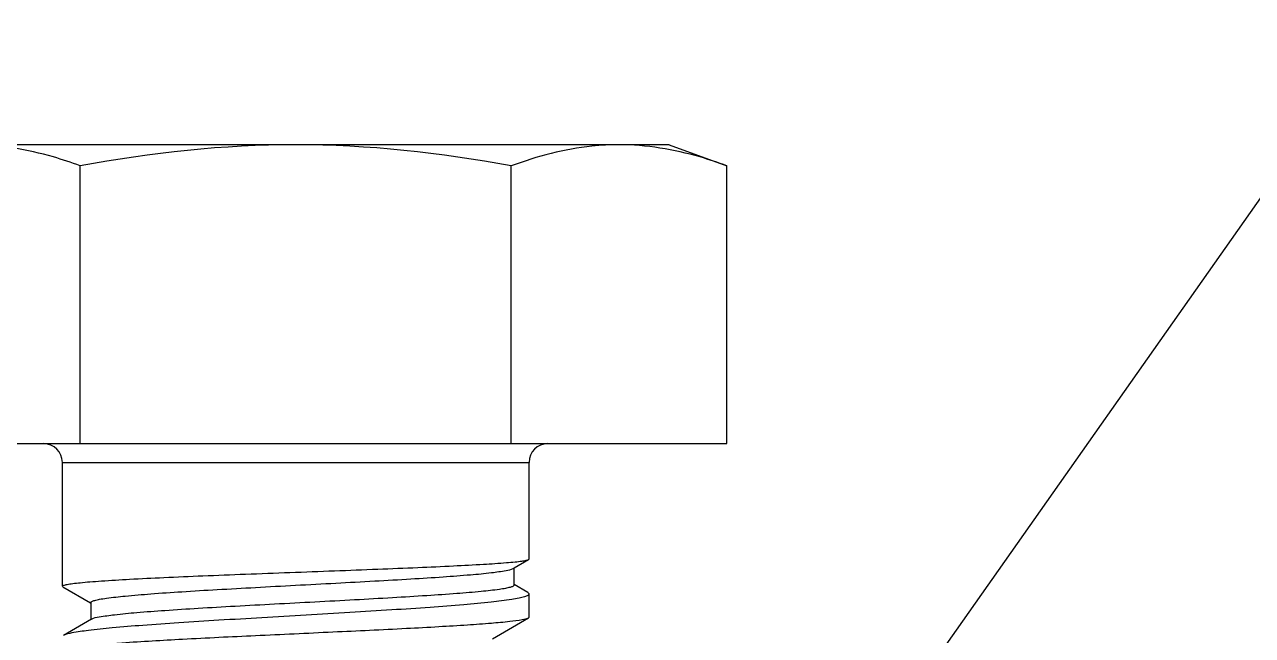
# Model space of a CAD drawing. Extents: x 27938 to 1507990, y 110129 to 923079.
# Drawn here: x 557270.5 to 557576.1, y 382654.4 to 382806.3 of the extents above; entities that cross this region are included whole.
import ezdxf

# ---------------------------------------------------------------- set-up
doc = ezdxf.new("R2010")
doc.units = 0
doc.header["$LTSCALE"] = 1000
doc.header["$MEASUREMENT"] = 0
doc.styles.get("Standard").update_dxf_attribs({"font": 'gbenor.shx', "bigfont": 'gbcbig.shx'})
doc.dimstyles.get("Standard").update_dxf_attribs({"dimtxt": 0.18, "dimasz": 0.18, "dimexe": 0.18, "dimexo": 0.0625, "dimgap": 0.09, "dimtad": 0, "dimtih": 1, "dimtoh": 1, "dimdec": 4, "dimzin": 0, "dimdsep": 46, "dimtxsty": 'Standard', "dimcen": 0.09, "dimadec": 0, "dimazin": 0, "dimtfac": 1, "dimtdec": 4, "dimtofl": 0, "dimtmove": 0, "dimatfit": 3, "dimfxl": 1, "dimtolj": 1, "dimtzin": 0, "dimarcsym": 0})

msp = doc.modelspace()

# ---------------------------------------------------------------- linework, layer by layer
at = {"linetype": 'Continuous'}
for p, q in [((557430.9, 382776.43), (557245.05, 382776.43)), ((557430.9, 382776.43), (557445.28, 382771.2)), ((557284.32, 382702.09), (557284.32, 382771.2)), ((557391.63, 382702.09), (557391.63, 382771.2)), ((557445.28, 382702.09), (557445.28, 382771.2)), ((557230.67, 382702.09), (557445.28, 382702.09)), ((557279.9, 382666.61), (557279.9, 382697.44)), ((557279.9, 382666.61), (557279.9, 382697.44)), ((557279.9, 382697.44), (557396.06, 382697.44)), ((557396.06, 382673.39), (557396.06, 382697.44)), ((557396.06, 382673.39), (557396.06, 382697.44)), ((557392.33, 382671.17), (557395.95, 382673.27)), ((557395.95, 382673.27), (557396.06, 382673.39)), ((557392.12, 382671.05), (557392.33, 382671.17)), ((557392.33, 382666.93), (557392.33, 382671.17)), ((557279.9, 382666.61), (557279.9, 382666.63)), ((557280.03, 382666.45), (557279.9, 382666.61)), ((557280.03, 382666.45), (557286.9, 382662.46)), ((557392.39, 382667.03), (557392.33, 382667.06)), ((557395.73, 382665.08), (557392.39, 382667.03)), ((557395.73, 382665.08), (557396.06, 382664.71)), ((557396.06, 382658.96), (557396.06, 382664.71)), ((557396.06, 382658.96), (557396.06, 382664.71)), ((557286.9, 382662.46), (557286.96, 382662.43)), ((557286.96, 382662.56), (557286.96, 382658.33)), ((557287.18, 382658.46), (557280.17, 382654.39)), ((557386.92, 382653.55), (557395.89, 382658.77)), ((557395.89, 382658.77), (557396.06, 382658.96))]:
    msp.add_line(p, q, dxfattribs=at)
for centre, radius, start, end in [((557275.25, 382697.44), 4.65, 0, 90), ((557400.7, 382697.44), 4.65, 90, 180), ((557395.84, 382664.71), 0.216, 352.473, 359.9874)]:
    msp.add_arc(centre, radius, start, end, dxfattribs=at)
for points, knots in [([(557284.32, 382771.2), (557282.13, 382772), (557273.47, 382774.88), (557264.3, 382776.43), (557257.5, 382776.43)], [0, 0, 0, 0, 0.255699, 1, 1, 1, 1]), ([(557418.45, 382776.43), (557416.2, 382776.43), (557407.06, 382775.95), (557398.1, 382773.56), (557391.63, 382771.2)], [0, 0, 0, 0, 0.246322, 1, 1, 1, 1]), ([(557445.28, 382771.2), (557443.08, 382772), (557434.42, 382774.88), (557425.25, 382776.43), (557418.45, 382776.43)], [0, 0, 0, 0, 0.255699, 1, 1, 1, 1]), ([(557279.9, 382666.63), (557279.93, 382666.76), (557280.42, 382666.92), (557281.22, 382667.12), (557282.64, 382667.32), (557284.51, 382667.53), (557286.9, 382667.75), (557290.98, 382668.05), (557297.12, 382668.41), (557305.56, 382668.83), (557315.18, 382669.24), (557325.64, 382669.65), (557336.56, 382670.06), (557347.53, 382670.47), (557358.14, 382670.87), (557368.02, 382671.27), (557376.79, 382671.66), (557384.14, 382672.05), (557389.24, 382672.38), (557392.41, 382672.66), (557394.06, 382672.84), (557395.18, 382673.03), (557395.77, 382673.16), (557395.95, 382673.27)], [0, 0, 0, 0, 0.003381, 0.010986, 0.023001, 0.039366, 0.059948, 0.084568, 0.144999, 0.218466, 0.30228, 0.393369, 0.488398, 0.583881, 0.67631, 0.762298, 0.838693, 0.902698, 0.951975, 0.970513, 0.984751, 0.994586, 1, 1, 1, 1]), ([(557286.96, 382662.56), (557286.96, 382662.68), (557287.35, 382662.94), (557288.07, 382663.14), (557289.32, 382663.42), (557291.84, 382663.8), (557296.1, 382664.26), (557302.35, 382664.78), (557309.98, 382665.3), (557318.67, 382665.82), (557328.12, 382666.34), (557337.96, 382666.87), (557347.85, 382667.39), (557357.42, 382667.91), (557366.33, 382668.42), (557374.28, 382668.93), (557380.96, 382669.44), (557386.19, 382669.9), (557389.72, 382670.43), (557391.58, 382670.73), (557392.12, 382671.05)], [0, 0, 0, 0, 0.003478, 0.010905, 0.022714, 0.038888, 0.08377, 0.143931, 0.217105, 0.300546, 0.391147, 0.485568, 0.580364, 0.672117, 0.757557, 0.833683, 0.897862, 0.947927, 0.982266, 1, 1, 1, 1]), ([(557287.18, 382658.46), (557287.75, 382658.79), (557289.72, 382659.11), (557293.43, 382659.66), (557298.9, 382660.14), (557305.83, 382660.67), (557314.01, 382661.19), (557323.1, 382661.72), (557332.79, 382662.24), (557342.7, 382662.76), (557352.48, 382663.28), (557361.78, 382663.8), (557370.26, 382664.31), (557377.64, 382664.82), (557383.64, 382665.31), (557387.71, 382665.76), (557390.11, 382666.12), (557391.29, 382666.38), (557391.96, 382666.57), (557392.33, 382666.82), (557392.33, 382666.93)], [0, 0, 0, 0, 0.01879, 0.054986, 0.107411, 0.174108, 0.252565, 0.339846, 0.432717, 0.527771, 0.621558, 0.710715, 0.792084, 0.862827, 0.920523, 0.963255, 0.978576, 0.989732, 0.99673, 1, 1, 1, 1]), ([(557396.05, 382664.68), (557396.03, 382664.53), (557395.61, 382664.23), (557394.79, 382663.96), (557393.42, 382663.63), (557390.68, 382663.15), (557386.07, 382662.59), (557379.29, 382661.96), (557371.03, 382661.33), (557361.59, 382660.69), (557351.3, 382660.06), (557340.53, 382659.42), (557329.66, 382658.79), (557319.1, 382658.17), (557309.21, 382657.55), (557300.36, 382656.93), (557292.86, 382656.32), (557286.95, 382655.75), (557282.93, 382655.13), (557280.8, 382654.75), (557280.17, 382654.39)], [0, 0, 0, 0, 0.003886, 0.011519, 0.02334, 0.039356, 0.083514, 0.142565, 0.214445, 0.296599, 0.386099, 0.479746, 0.574189, 0.666041, 0.75202, 0.829053, 0.894388, 0.945711, 0.981256, 1, 1, 1, 1]), ([(557284.41, 382651.64), (557287.83, 382652.06), (557296.3, 382652.71), (557310.82, 382653.56), (557328.33, 382654.4), (557346.91, 382655.25), (557362.13, 382655.97), (557373.29, 382656.57), (557380.35, 382657), (557386.22, 382657.43), (557390.78, 382657.81), (557393.82, 382658.26), (557395.43, 382658.5), (557395.89, 382658.77)], [0, 0, 0, 0, 0.092558, 0.227667, 0.390531, 0.563263, 0.72685, 0.799502, 0.863318, 0.916535, 0.9577, 0.985721, 1, 1, 1, 1])]:
    msp.add_open_spline(points, degree=3, knots=knots, dxfattribs=at)
for points in [[(557337.98, 382776.43), (557320.01, 382776.43), (557302, 382774.42), (557284.32, 382771.2)], [(557391.63, 382771.2), (557373.95, 382774.42), (557355.94, 382776.43), (557337.98, 382776.43)]]:
    msp.add_open_spline(points, degree=3, dxfattribs=at)

# ---------------------------------------------------------------- leaders
msp.add_leader([(557396.06, 382504.62), (558412.23, 383947.91)], dimstyle='Standard', override={"dimgap": 20, "dimtad": 0})

doc.saveas('drawing.dxf')
